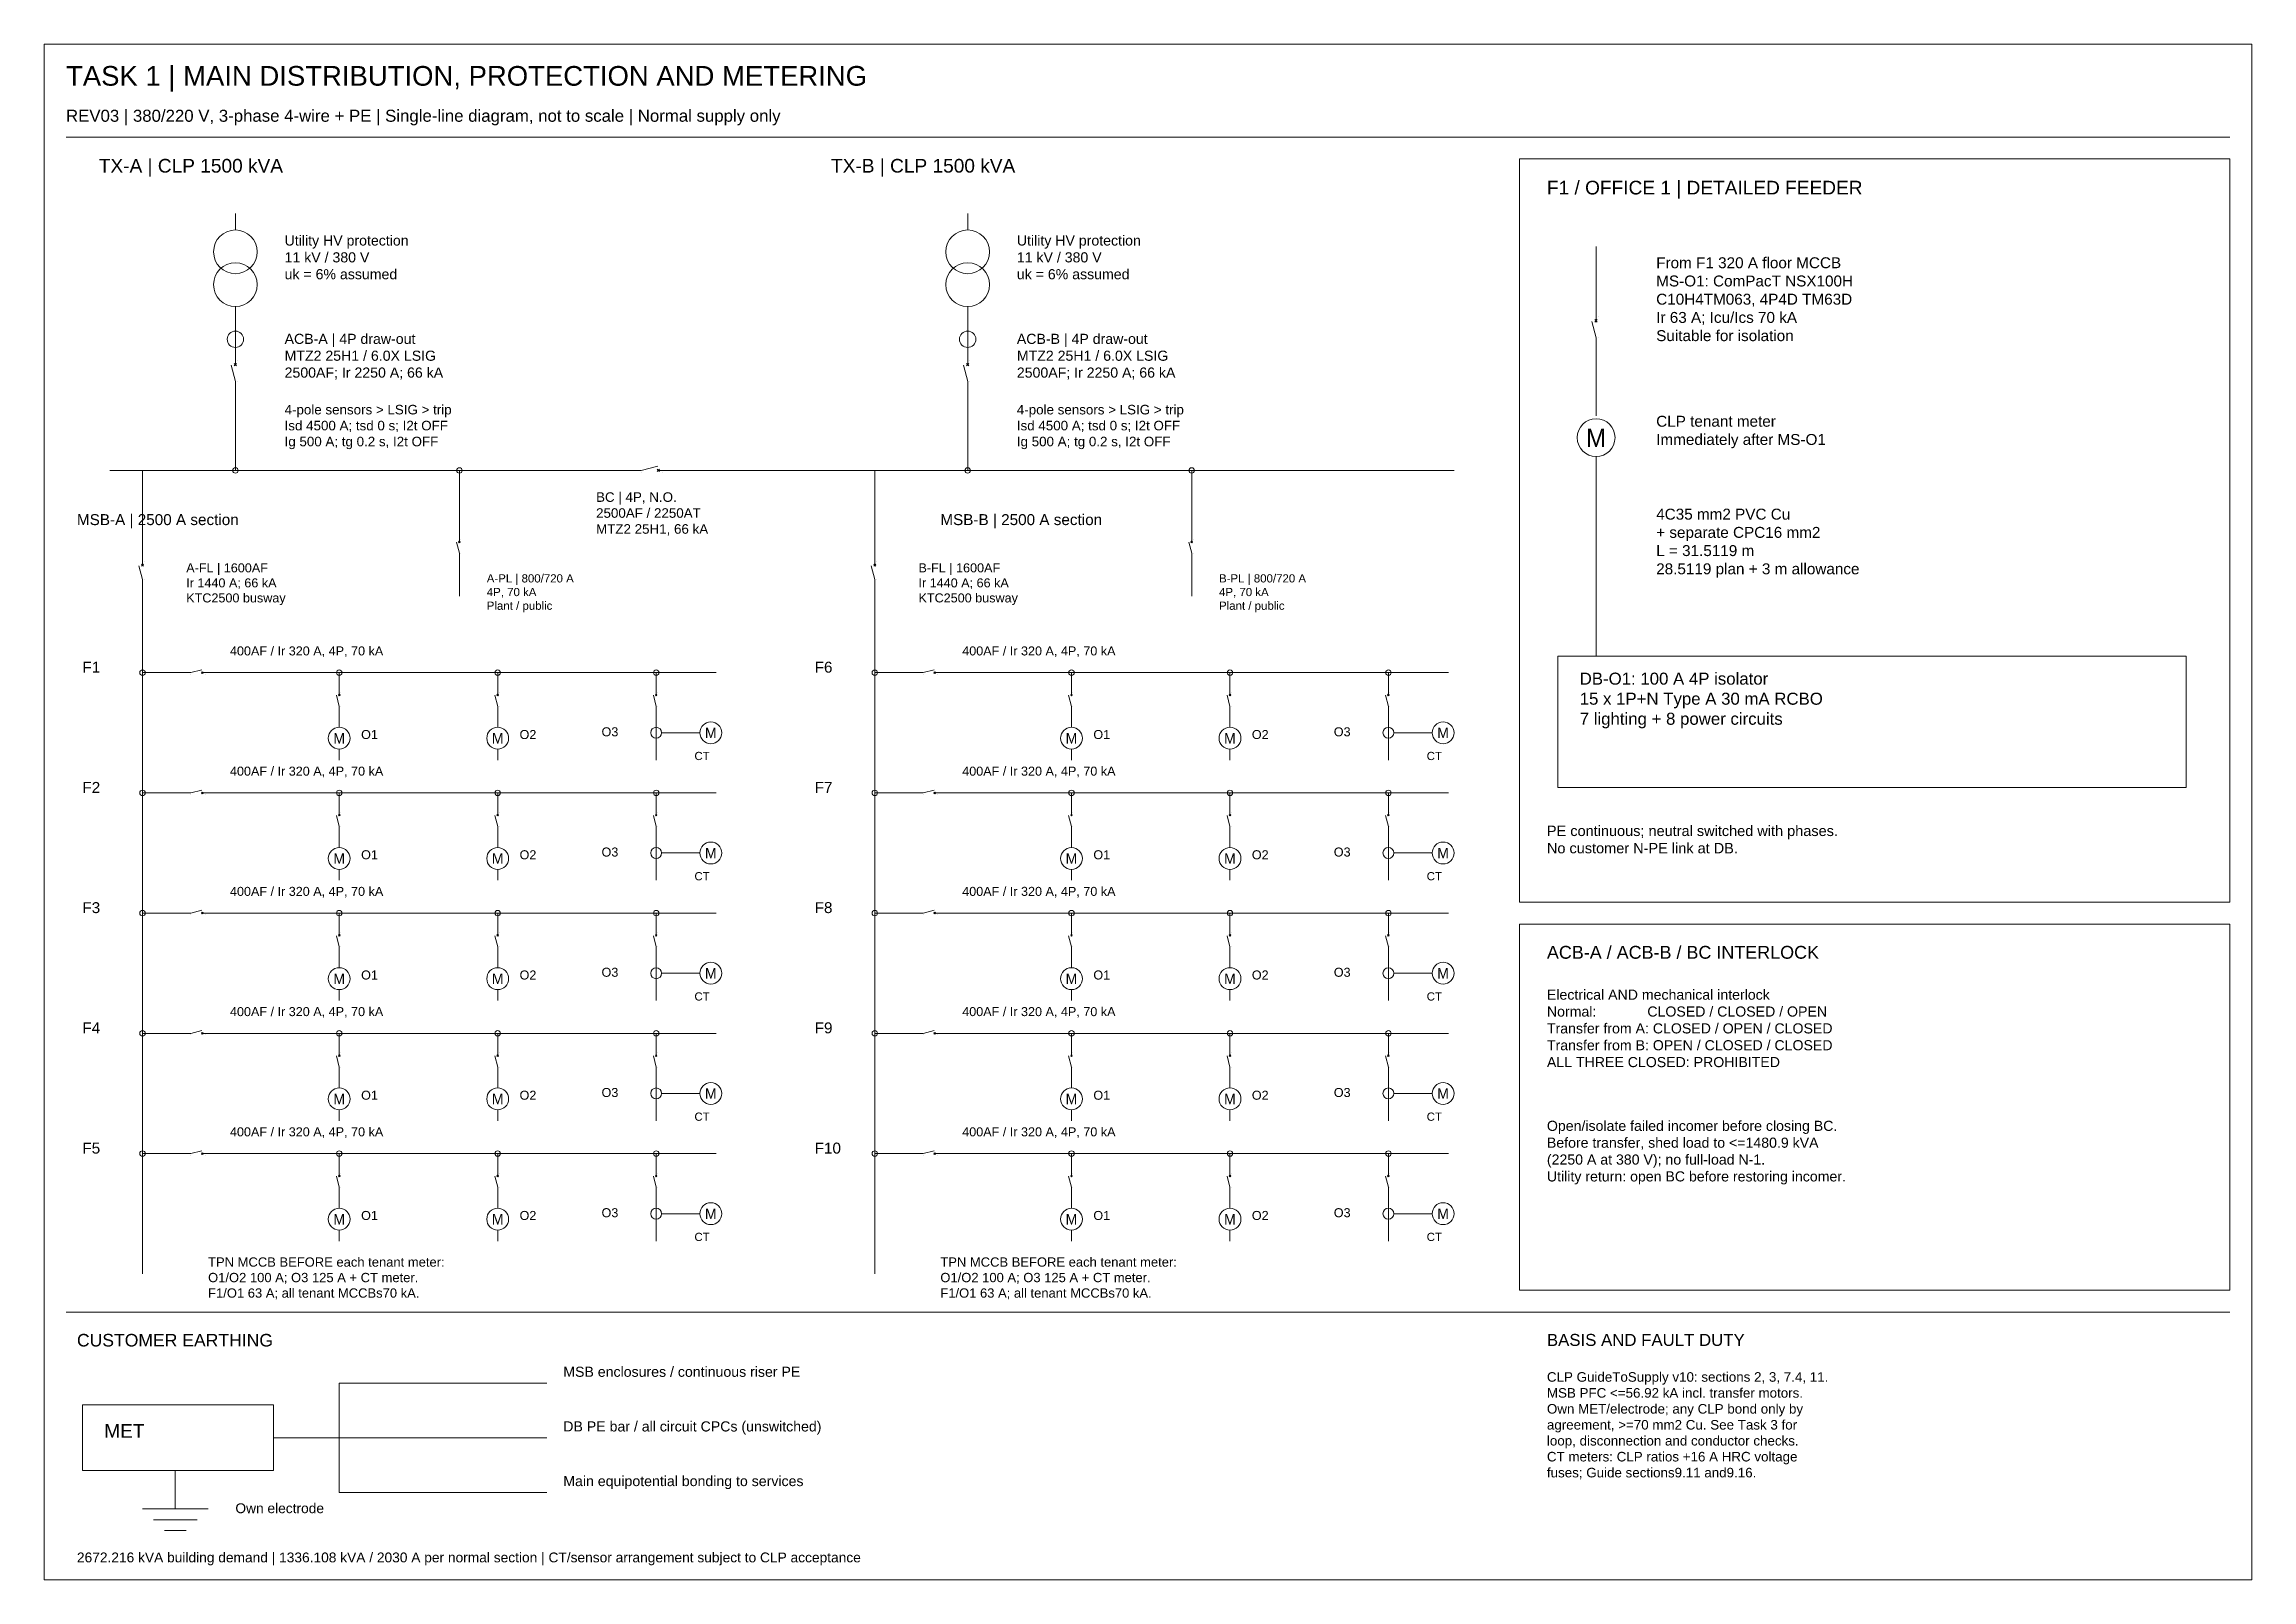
# Paper-space layout 'TASK1-MAIN-SCHEMATIC' of a CAD drawing. Header units: millimetres. Extents: x 8 to 412, y 8 to 289.
import ezdxf
from ezdxf.enums import TextEntityAlignment as Align

# ---------------------------------------------------------------- set-up
doc = ezdxf.new("R2010")
doc.units = ezdxf.units.MM
doc.layers.get('0').update_dxf_attribs({"lineweight": 9})
for name, color, linetype, lineweight in [('E-REV-EQUIPMENT', 7, 'Continuous', 30), ('E-REV-SLD', 7, 'Continuous', 30), ('E-REV-TEXT', 7, 'Continuous', 18)]:
    doc.layers.add(name, color=color, linetype=linetype, lineweight=lineweight)
doc.styles.add('T1-Arial', font='arial.ttf')

# ---------------------------------------------------------------- blocks, each defined once
blk = doc.blocks.new('AECBS_UK_E_Circuitb')
at = {"color": 0, "linetype": 'ByBlock', "lineweight": -2}
for p, q in [((0, 0), (0, 0)), ((0, 0), (0.4, 0)), ((0.4, 0), (1.37, 0.25)), ((1.33, 0.07), (1.47, -0.07)), ((1.47, 0.07), (1.33, -0.07)), ((1.4, 0), (1.92, 0)), ((1.6, 0), (1.6, 0)), ((0.4, -0.13), (0.4, -0.13)), ((1.65, -0.13), (1.65, -0.13))]:
    blk.add_line(p, q, dxfattribs=at)
blk = doc.blocks.new('AECBS_UK_E_Meter')
at = {"color": 0, "linetype": 'ByBlock', "lineweight": -2}
blk.add_circle((0, 0), 0.346, dxfattribs=at)
blk.add_text('M', height=0.332, dxfattribs=at).set_placement((-0.001, -0.004), align=Align.MIDDLE)

psp = doc.layouts.new('TASK1-MAIN-SCHEMATIC')

# ---------------------------------------------------------------- linework, layer by layer
at = {"layer": 'E-REV-EQUIPMENT', "lineweight": 15}
for p, q in [((12, 272), (408, 272)), ((12, 57), (408, 57)), ((26, 21), (38, 21)), ((28, 19), (36, 19)), ((30, 17), (34, 17))]:
    psp.add_line(p, q, dxfattribs=at)
for points in [[(8, 8), (412, 8), (412, 289), (8, 289)], [(278, 132), (408, 132), (408, 268), (278, 268)], [(285, 153), (400, 153), (400, 177), (285, 177)], [(278, 61), (408, 61), (408, 128), (278, 128)], [(15, 28), (50, 28), (50, 40), (15, 40)]]:
    psp.add_lwpolyline(points, close=True, dxfattribs=at)
for centre, radius in [((43, 251), 4), ((177, 251), 4), ((43, 245), 4), ((177, 245), 4), ((43, 235), 1.5), ((177, 235), 1.5), ((120, 163), 1), ((254, 163), 1), ((120, 141), 1), ((254, 141), 1), ((120, 119), 1), ((254, 119), 1), ((120, 97), 1), ((254, 97), 1), ((120, 75), 1), ((254, 75), 1)]:
    psp.add_circle(centre, radius, dxfattribs=at)
at = {"layer": 'E-REV-SLD', "lineweight": 15}
for p, q in [((43, 258), (43, 255)), ((177, 258), (177, 255)), ((292, 252), (292, 240)), ((43, 241), (43, 232)), ((177, 241), (177, 232)), ((292, 234), (292, 221)), ((43, 226), (43, 211)), ((177, 226), (177, 211)), ((20, 211), (110, 211)), ((26, 211), (26, 195)), ((84, 211), (84, 199)), ((110, 211), (116, 211)), ((122, 211), (132, 211)), ((132, 211), (266, 211)), ((160, 211), (160, 195)), ((218, 211), (218, 199)), ((292, 213.54), (292, 177)), ((84, 195), (84, 188)), ((218, 195), (218, 188)), ((26, 190), (26, 64)), ((160, 190), (160, 64)), ((26, 174), (34, 174)), ((38.03, 174), (131, 174)), ((62, 174), (62, 171)), ((91, 174), (91, 171)), ((120, 174), (120, 171)), ((160, 174), (168, 174)), ((172.03, 174), (265, 174)), ((196, 174), (196, 171)), ((225, 174), (225, 171)), ((254, 174), (254, 171)), ((62, 167), (62, 164)), ((91, 167), (91, 164)), ((120, 167), (120, 158)), ((196, 167), (196, 164)), ((225, 167), (225, 164)), ((254, 167), (254, 158)), ((121, 163), (128, 163)), ((255, 163), (262, 163)), ((62, 160), (62, 158)), ((91, 160), (91, 158)), ((196, 160), (196, 158)), ((225, 160), (225, 158)), ((26, 152), (34, 152)), ((38.03, 152), (131, 152)), ((62, 152), (62, 149)), ((91, 152), (91, 149)), ((120, 152), (120, 149)), ((160, 152), (168, 152)), ((172.03, 152), (265, 152)), ((196, 152), (196, 149)), ((225, 152), (225, 149)), ((254, 152), (254, 149)), ((62, 145), (62, 142)), ((91, 145), (91, 142)), ((120, 145), (120, 136)), ((196, 145), (196, 142)), ((225, 145), (225, 142)), ((254, 145), (254, 136)), ((62, 138), (62, 136)), ((91, 138), (91, 136)), ((121, 141), (128, 141)), ((196, 138), (196, 136)), ((225, 138), (225, 136)), ((255, 141), (262, 141)), ((26, 130), (34, 130)), ((38.03, 130), (131, 130)), ((62, 130), (62, 127)), ((91, 130), (91, 127)), ((120, 130), (120, 127)), ((160, 130), (168, 130)), ((172.03, 130), (265, 130)), ((196, 130), (196, 127)), ((225, 130), (225, 127)), ((254, 130), (254, 127)), ((62, 123), (62, 120)), ((91, 123), (91, 120)), ((120, 123), (120, 114)), ((196, 123), (196, 120)), ((225, 123), (225, 120)), ((254, 123), (254, 114)), ((121, 119), (128, 119)), ((255, 119), (262, 119)), ((62, 116), (62, 114)), ((91, 116), (91, 114)), ((196, 116), (196, 114)), ((225, 116), (225, 114)), ((26, 108), (34, 108)), ((38.03, 108), (131, 108)), ((62, 108), (62, 105)), ((91, 108), (91, 105)), ((120, 108), (120, 105)), ((160, 108), (168, 108)), ((172.03, 108), (265, 108)), ((196, 108), (196, 105)), ((225, 108), (225, 105)), ((254, 108), (254, 105)), ((62, 101), (62, 98)), ((91, 101), (91, 98)), ((120, 101), (120, 92)), ((196, 101), (196, 98)), ((225, 101), (225, 98)), ((254, 101), (254, 92)), ((121, 97), (128, 97)), ((255, 97), (262, 97)), ((62, 94), (62, 92)), ((91, 94), (91, 92)), ((196, 94), (196, 92)), ((225, 94), (225, 92)), ((26, 86), (34, 86)), ((38.03, 86), (131, 86)), ((62, 86), (62, 83)), ((91, 86), (91, 83)), ((120, 86), (120, 83)), ((160, 86), (168, 86)), ((172.03, 86), (265, 86)), ((196, 86), (196, 83)), ((225, 86), (225, 83)), ((254, 86), (254, 83)), ((62, 79), (62, 76)), ((91, 79), (91, 76)), ((120, 79), (120, 70)), ((196, 79), (196, 76)), ((225, 79), (225, 76)), ((254, 79), (254, 70)), ((121, 75), (128, 75)), ((255, 75), (262, 75)), ((62, 72), (62, 70)), ((91, 72), (91, 70)), ((196, 72), (196, 70)), ((225, 72), (225, 70)), ((62, 34), (62, 44)), ((62, 44), (100, 44)), ((50, 34), (62, 34)), ((62, 34), (100, 34)), ((62, 34), (62, 24)), ((32, 28), (32, 21)), ((62, 24), (100, 24))]:
    psp.add_line(p, q, dxfattribs=at)
for centre in [(43, 211), (84, 211), (177, 211), (218, 211), (26, 174), (62, 174), (91, 174), (120, 174), (160, 174), (196, 174), (225, 174), (254, 174), (26, 152), (62, 152), (91, 152), (120, 152), (160, 152), (196, 152), (225, 152), (254, 152), (26, 130), (62, 130), (91, 130), (120, 130), (160, 130), (196, 130), (225, 130), (254, 130), (26, 108), (62, 108), (91, 108), (120, 108), (160, 108), (196, 108), (225, 108), (254, 108), (26, 86), (62, 86), (91, 86), (120, 86), (160, 86), (196, 86), (225, 86), (254, 86)]:
    psp.add_circle(centre, 0.5, dxfattribs=at)

# ---------------------------------------------------------------- block references
at = {"layer": 'E-REV-SLD', "lineweight": 15, "rotation": 90}
for p, xscale, yscale, zscale in [((292, 234), 3.125, 3.125, 3.125), ((43, 226), 3.125, 3.125, 3.125), ((177, 226), 3.125, 3.125, 3.125), ((84, 195), 2.084, 2.084, 2.084), ((218, 195), 2.084, 2.084, 2.084), ((26, 190), 2.6, 2.6, 2.6), ((160, 190), 2.6, 2.6, 2.6), ((62, 167), 2.084, 2.084, 2.084), ((91, 167), 2.084, 2.084, 2.084), ((120, 167), 2.084, 2.084, 2.084), ((196, 167), 2.084, 2.084, 2.084), ((225, 167), 2.084, 2.084, 2.084), ((254, 167), 2.084, 2.084, 2.084), ((62, 145), 2.084, 2.084, 2.084), ((91, 145), 2.084, 2.084, 2.084), ((120, 145), 2.084, 2.084, 2.084), ((196, 145), 2.084, 2.084, 2.084), ((225, 145), 2.084, 2.084, 2.084), ((254, 145), 2.084, 2.084, 2.084), ((62, 123), 2.084, 2.084, 2.084), ((91, 123), 2.084, 2.084, 2.084), ((120, 123), 2.084, 2.084, 2.084), ((196, 123), 2.084, 2.084, 2.084), ((225, 123), 2.084, 2.084, 2.084), ((254, 123), 2.084, 2.084, 2.084), ((62, 101), 2.084, 2.084, 2.084), ((91, 101), 2.084, 2.084, 2.084), ((120, 101), 2.084, 2.084, 2.084), ((196, 101), 2.084, 2.084, 2.084), ((225, 101), 2.084, 2.084, 2.084), ((254, 101), 2.084, 2.084, 2.084), ((62, 79), 2.084, 2.084, 2.084), ((91, 79), 2.084, 2.084, 2.084), ((120, 79), 2.084, 2.084, 2.084), ((196, 79), 2.084, 2.084, 2.084), ((225, 79), 2.084, 2.084, 2.084), ((254, 79), 2.084, 2.084, 2.084)]:
    psp.add_blockref('AECBS_UK_E_Circuitb', p, dxfattribs=dict(at, xscale=xscale, yscale=yscale, zscale=zscale))
at = {"layer": 'E-REV-SLD', "lineweight": 15}
for name, p, xscale, yscale, zscale in [('AECBS_UK_E_Meter', (292, 217), 10, 10, 10), ('AECBS_UK_E_Circuitb', (116, 211), 3.125, 3.125, 3.125), ('AECBS_UK_E_Circuitb', (34, 174), 2.1, 2.1, 2.1), ('AECBS_UK_E_Circuitb', (168, 174), 2.1, 2.1, 2.1), ('AECBS_UK_E_Meter', (62, 162), 5.78, 5.78, 5.78), ('AECBS_UK_E_Meter', (91, 162), 5.78, 5.78, 5.78), ('AECBS_UK_E_Meter', (130, 163), 5.78, 5.78, 5.78), ('AECBS_UK_E_Meter', (196, 162), 5.78, 5.78, 5.78), ('AECBS_UK_E_Meter', (225, 162), 5.78, 5.78, 5.78), ('AECBS_UK_E_Meter', (264, 163), 5.78, 5.78, 5.78), ('AECBS_UK_E_Circuitb', (34, 152), 2.1, 2.1, 2.1), ('AECBS_UK_E_Circuitb', (168, 152), 2.1, 2.1, 2.1), ('AECBS_UK_E_Meter', (62, 140), 5.78, 5.78, 5.78), ('AECBS_UK_E_Meter', (91, 140), 5.78, 5.78, 5.78), ('AECBS_UK_E_Meter', (130, 141), 5.78, 5.78, 5.78), ('AECBS_UK_E_Meter', (196, 140), 5.78, 5.78, 5.78), ('AECBS_UK_E_Meter', (225, 140), 5.78, 5.78, 5.78), ('AECBS_UK_E_Meter', (264, 141), 5.78, 5.78, 5.78), ('AECBS_UK_E_Circuitb', (34, 130), 2.1, 2.1, 2.1), ('AECBS_UK_E_Circuitb', (168, 130), 2.1, 2.1, 2.1), ('AECBS_UK_E_Meter', (62, 118), 5.78, 5.78, 5.78), ('AECBS_UK_E_Meter', (91, 118), 5.78, 5.78, 5.78), ('AECBS_UK_E_Meter', (130, 119), 5.78, 5.78, 5.78), ('AECBS_UK_E_Meter', (196, 118), 5.78, 5.78, 5.78), ('AECBS_UK_E_Meter', (225, 118), 5.78, 5.78, 5.78), ('AECBS_UK_E_Meter', (264, 119), 5.78, 5.78, 5.78), ('AECBS_UK_E_Circuitb', (34, 108), 2.1, 2.1, 2.1), ('AECBS_UK_E_Circuitb', (168, 108), 2.1, 2.1, 2.1), ('AECBS_UK_E_Meter', (62, 96), 5.78, 5.78, 5.78), ('AECBS_UK_E_Meter', (91, 96), 5.78, 5.78, 5.78), ('AECBS_UK_E_Meter', (130, 97), 5.78, 5.78, 5.78), ('AECBS_UK_E_Meter', (196, 96), 5.78, 5.78, 5.78), ('AECBS_UK_E_Meter', (225, 96), 5.78, 5.78, 5.78), ('AECBS_UK_E_Meter', (264, 97), 5.78, 5.78, 5.78), ('AECBS_UK_E_Circuitb', (34, 86), 2.1, 2.1, 2.1), ('AECBS_UK_E_Circuitb', (168, 86), 2.1, 2.1, 2.1), ('AECBS_UK_E_Meter', (130, 75), 5.78, 5.78, 5.78), ('AECBS_UK_E_Meter', (264, 75), 5.78, 5.78, 5.78), ('AECBS_UK_E_Meter', (62, 74), 5.78, 5.78, 5.78), ('AECBS_UK_E_Meter', (91, 74), 5.78, 5.78, 5.78), ('AECBS_UK_E_Meter', (196, 74), 5.78, 5.78, 5.78), ('AECBS_UK_E_Meter', (225, 74), 5.78, 5.78, 5.78)]:
    psp.add_blockref(name, p, dxfattribs=dict(at, xscale=xscale, yscale=yscale, zscale=zscale))

# ---------------------------------------------------------------- texts
at = {"layer": 'E-REV-TEXT', "lineweight": 15, "attachment_point": 1, "style": 'T1-Arial'}
for s, insert, char_height, width in [('TASK 1 | MAIN DISTRIBUTION, PROTECTION AND METERING', (12, 285), 3.6, 394), ('REV03 | 380/220 V, 3-phase 4-wire + PE | Single-line diagram, not to scale | Normal supply only', (12, 277), 2.2, 394), ('TX-A | CLP 1500 kVA', (18, 268), 2.5, 111), ('TX-B | CLP 1500 kVA', (152, 268), 2.5, 111), ('F1 / OFFICE 1 | DETAILED FEEDER', (283, 264), 2.5, 120), ('Utility HV protection\\P11 kV / 380 V\\Puk = 6% assumed', (52, 254), 1.85, 84), ('Utility HV protection\\P11 kV / 380 V\\Puk = 6% assumed', (186, 254), 1.85, 84), ('From F1 320 A floor MCCB\\PMS-O1: ComPacT NSX100H\\PC10H4TM063, 4P4D TM63D\\PIr 63 A; Icu/Ics 70 kA\\PSuitable for isolation', (303, 250), 2, 98), ('ACB-A | 4P draw-out\\PMTZ2 25H1 / 6.0X LSIG\\P2500AF; Ir 2250 A; 66 kA', (52, 236), 1.85, 87), ('ACB-B | 4P draw-out\\PMTZ2 25H1 / 6.0X LSIG\\P2500AF; Ir 2250 A; 66 kA', (186, 236), 1.85, 87), ('4-pole sensors > LSIG > trip\\PIsd 4500 A; tsd 0 s; I2t OFF\\PIg 500 A; tg 0.2 s, I2t OFF', (52, 223), 1.75, 88), ('4-pole sensors > LSIG > trip\\PIsd 4500 A; tsd 0 s; I2t OFF\\PIg 500 A; tg 0.2 s, I2t OFF', (186, 223), 1.75, 88), ('CLP tenant meter\\PImmediately after MS-O1', (303, 221), 2, 98), ('BC | 4P, N.O.\\P2500AF / 2250AT\\PMTZ2 25H1, 66 kA', (109, 207), 1.75, 54), ('MSB-A | 2500 A section', (14, 203), 2, 88), ('MSB-B | 2500 A section', (172, 203), 2, 95), ('4C35 mm2 PVC Cu\\P+ separate CPC16 mm2\\PL = 31.5119 m\\P28.5119 plan + 3 m allowance', (303, 204), 2, 97), ('A-FL | 1600AF\\PIr 1440 A; 66 kA\\PKTC2500 busway', (34, 194), 1.65, 47), ('B-FL | 1600AF\\PIr 1440 A; 66 kA\\PKTC2500 busway', (168, 194), 1.65, 47), ('A-PL | 800/720 A\\P4P, 70 kA\\PPlant / public', (89, 192), 1.5, 43), ('B-PL | 800/720 A\\P4P, 70 kA\\PPlant / public', (223, 192), 1.5, 43), ('400AF / Ir 320 A, 4P, 70 kA', (42, 178.8), 1.65, 92), ('400AF / Ir 320 A, 4P, 70 kA', (176, 178.8), 1.65, 92), ('F1', (15, 176), 2, 10), ('F6', (149, 176), 2, 10), ('DB-O1: 100 A 4P isolator\\P15 x 1P+N Type A 30 mA RCBO\\P7 lighting + 8 power circuits', (289, 174), 2.2, 107), ('O1', (66, 163.5), 1.65, 14), ('O2', (95, 163.5), 1.65, 14), ('O3', (110, 164), 1.65, 9), ('O1', (200, 163.5), 1.65, 14), ('O2', (229, 163.5), 1.65, 14), ('O3', (244, 164), 1.65, 9), ('CT', (127, 159.5), 1.5, 14), ('CT', (261, 159.5), 1.5, 14), ('F2', (15, 154), 2, 10), ('400AF / Ir 320 A, 4P, 70 kA', (42, 156.8), 1.65, 92), ('F7', (149, 154), 2, 10), ('400AF / Ir 320 A, 4P, 70 kA', (176, 156.8), 1.65, 92), ('PE continuous; neutral switched with phases.\\PNo customer N-PE link at DB.', (283, 146), 1.9, 120), ('O1', (66, 141.5), 1.65, 14), ('O2', (95, 141.5), 1.65, 14), ('O3', (110, 142), 1.65, 9), ('O1', (200, 141.5), 1.65, 14), ('O2', (229, 141.5), 1.65, 14), ('O3', (244, 142), 1.65, 9), ('CT', (127, 137.5), 1.5, 14), ('CT', (261, 137.5), 1.5, 14), ('400AF / Ir 320 A, 4P, 70 kA', (42, 134.8), 1.65, 92), ('400AF / Ir 320 A, 4P, 70 kA', (176, 134.8), 1.65, 92), ('F3', (15, 132), 2, 10), ('F8', (149, 132), 2, 10), ('ACB-A / ACB-B / BC INTERLOCK', (283, 124), 2.35, 120), ('O1', (66, 119.5), 1.65, 14), ('O2', (95, 119.5), 1.65, 14), ('O3', (110, 120), 1.65, 9), ('O1', (200, 119.5), 1.65, 14), ('O2', (229, 119.5), 1.65, 14), ('O3', (244, 120), 1.65, 9), ('CT', (127, 115.5), 1.5, 14), ('CT', (261, 115.5), 1.5, 14), ('Electrical AND mechanical interlock\\PNormal:             CLOSED / CLOSED / OPEN\\PTransfer from A: CLOSED / OPEN / CLOSED\\PTransfer from B: OPEN / CLOSED / CLOSED\\PALL THREE CLOSED: PROHIBITED', (283, 116), 1.85, 120), ('F4', (15, 110), 2, 10), ('400AF / Ir 320 A, 4P, 70 kA', (42, 112.8), 1.65, 92), ('F9', (149, 110), 2, 10), ('400AF / Ir 320 A, 4P, 70 kA', (176, 112.8), 1.65, 92), ('O1', (66, 97.5), 1.65, 14), ('O2', (95, 97.5), 1.65, 14), ('O3', (110, 98), 1.65, 9), ('O1', (200, 97.5), 1.65, 14), ('O2', (229, 97.5), 1.65, 14), ('O3', (244, 98), 1.65, 9), ('CT', (127, 93.5), 1.5, 14), ('CT', (261, 93.5), 1.5, 14), ('400AF / Ir 320 A, 4P, 70 kA', (42, 90.8), 1.65, 92), ('400AF / Ir 320 A, 4P, 70 kA', (176, 90.8), 1.65, 92), ('Open/isolate failed incomer before closing BC.\\PBefore transfer, shed load to <=1480.9 kVA\\P(2250 A at 380 V); no full-load N-1.\\PUtility return: open BC before restoring incomer.', (283, 92), 1.85, 120), ('F5', (15, 88), 2, 10), ('F10', (149, 88), 2, 10), ('O1', (66, 75.5), 1.65, 14), ('O2', (95, 75.5), 1.65, 14), ('O3', (110, 76), 1.65, 9), ('O1', (200, 75.5), 1.65, 14), ('O2', (229, 75.5), 1.65, 14), ('O3', (244, 76), 1.65, 9), ('CT', (127, 71.5), 1.5, 14), ('CT', (261, 71.5), 1.5, 14), ('TPN MCCB BEFORE each tenant meter:\\PO1/O2 100 A; O3 125 A + CT meter.\\PF1/O1 63 A; all tenant MCCBs70 kA.', (38, 67), 1.7, 108), ('TPN MCCB BEFORE each tenant meter:\\PO1/O2 100 A; O3 125 A + CT meter.\\PF1/O1 63 A; all tenant MCCBs70 kA.', (172, 67), 1.7, 108), ('CUSTOMER EARTHING', (14, 53), 2.3, 91), ('BASIS AND FAULT DUTY', (283, 53), 2.2, 120), ('MSB enclosures / continuous riser PE', (103, 47), 1.85, 162), ('CLP GuideToSupply v10: sections 2, 3, 7.4, 11.\\PMSB PFC <=56.92 kA incl. transfer motors.\\POwn MET/electrode; any CLP bond only by\\Pagreement, >=70 mm2 Cu. See Task 3 for\\Ploop, disconnection and conductor checks.\\PCT meters: CLP ratios +16 A HRC voltage\\Pfuses; Guide sections9.11 and9.16.', (283, 46), 1.75, 120), ('MET', (19, 36.5), 2.5, 28), ('DB PE bar / all circuit CPCs (unswitched)', (103, 37), 1.85, 162), ('Main equipotential bonding to services', (103, 27), 1.85, 162), ('Own electrode', (43, 22), 1.8, 80), ('2672.216 kVA building demand | 1336.108 kVA / 2030 A per normal section | CT/sensor arrangement subject to CLP acceptance', (14, 13), 1.8, 392)]:
    psp.add_mtext(s, dxfattribs=dict(at, insert=insert, char_height=char_height, width=width))

doc.saveas('drawing.dxf')
